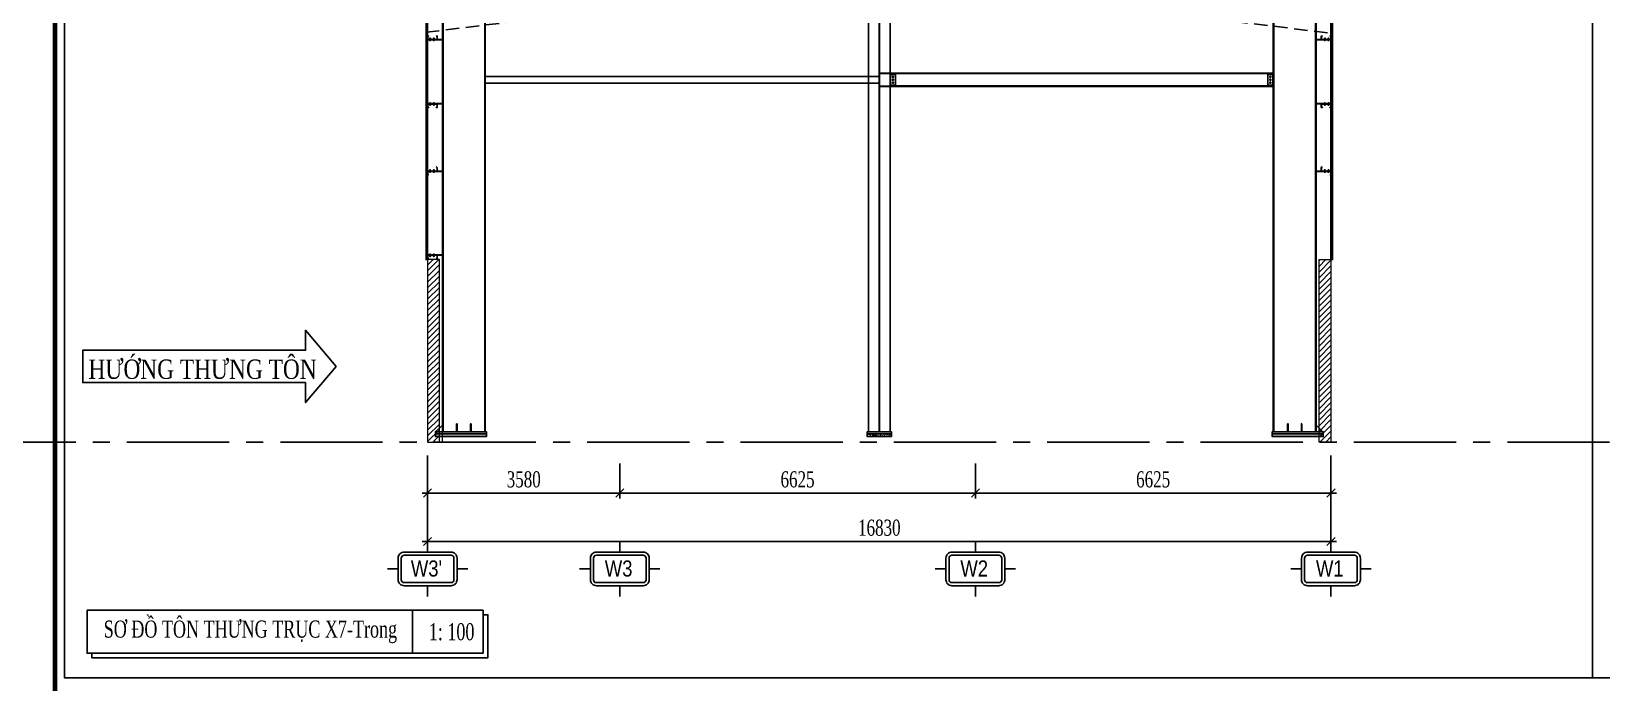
# Model space of a CAD drawing. Header units: inches. Extents: x 315041 to 662841, y -45540 to -35018.
# Drawn here: x 332585.6 to 332878.1, y -38640 to -38518.7 of the extents above; entities that cross this region are included whole.
import ezdxf
from ezdxf.enums import TextEntityAlignment as Align

# ---------------------------------------------------------------- set-up
doc = ezdxf.new("R2010")
doc.units = ezdxf.units.IN
doc.header["$MEASUREMENT"] = 0
doc.linetypes.add('CENTER2', pattern=[28.575, 19.05, -3.175, 3.175, -3.175])
doc.linetypes.add('HIDDEN', pattern=[0.375, 0.25, -0.125])
doc.layers.add('0_HATCH', color=252, linetype='Continuous', lineweight=9)
for name, color, linetype in [('2', 2, 'Continuous'), ('251', 251, 'Continuous'), ('3', 3, 'Continuous'), ('5', 5, 'Continuous'), ('6', 6, 'Continuous'), ('7', 7, 'Continuous'), ('8', 8, 'Continuous'), ('9', 9, 'Continuous'), ('BAO KHUNG', 31, 'Continuous'), ('CAUTAO', 7, 'Continuous')]:
    doc.layers.add(name, color=color, linetype=linetype)
doc.styles.add('hx2', font='VHARIALN.TTF')
doc.styles.add('ST1', font='times.ttf', dxfattribs={"width": 0.7})
doc.styles.add('vntimeh.shx', font='vntimeh.shx', dxfattribs={"width": 0.8, "bigfont": 'bigfont.shx'})
doc.dimstyles.new('100', dxfattribs={"dimtxt": 3, "dimasz": 1.5, "dimexe": 1, "dimexo": 0, "dimgap": 1, "dimtad": 1, "dimdec": 0, "dimlfac": 100, "dimzin": 0, "dimdsep": 46, "dimtxsty": 'ST1', "dimblk": 'OBLIQUE', "dimcen": 1, "dimdle": 1, "dimclrd": 8, "dimclre": 8, "dimclrt": 3, "dimadec": 0, "dimazin": 0, "dimtfac": 1, "dimtdec": 0, "dimtix": 1, "dimtmove": 1, "dimatfit": 3, "dimfxl": 0, "dimtfill": 1, "dimtolj": 1, "dimtzin": 0, "dimlwd": -1, "dimlwe": -1, "dimarcsym": 1})

# ---------------------------------------------------------------- blocks, each defined once
blk = doc.blocks.new('A$C75D82031')
at = {"layer": '7', "color": 147, "linetype": 'Continuous'}
blk.add_lwpolyline([(12.33, 57.61), (581.67, 57.61), (581.67, 409.19), (12.33, 409.19)], close=True, dxfattribs=at)
at = {"layer": 'BAO KHUNG', "color": 167, "linetype": 'Continuous', "const_width": 0.871}
blk.add_lwpolyline([(10.59, 9.07), (583.41, 9.07), (583.41, 410.93), (10.59, 410.93)], close=True, dxfattribs=at)
blk = doc.blocks.new('A$C2C995D6F')
at = {"layer": '7'}
for p, q in [((0.25, 0.13), (0, 0.13)), ((0.13, 0.25), (0.13, 0))]:
    blk.add_line(p, q, dxfattribs=at)
blk.add_circle((0.13, 0.13), 0.0917, dxfattribs=at)
blk = doc.blocks.new('A$C6A7930B6')
at = {"layer": '2'}
h = blk.add_hatch(dxfattribs=at)
h.set_pattern_fill('ANSI31', color=256, scale=0.125, angle=-90, style=0)
h.set_pattern_definition([(315, (3303.04439, 11524.56439), (0.011048543456, 0.011048543456), [])])
h.paths.add_polyline_path([(1.5, 1.19), (1.5, 0.62), (0.02, 0.62), (0.02, 0.12), (0.13, 0.01), (0.12, 0), (0, 0.12), (0, 0.63), (1.48, 0.63), (1.48, 1.18), (1.37, 1.29), (1.38, 1.3)])
at = {"layer": '251'}
h = blk.add_hatch(color=256, dxfattribs=at)
h.paths.add_polyline_path([(0.31, 0.67), (0.31, 0.67, 0.192582), (0.33, 0.68, 0.192582), (0.35, 0.67)])
h.paths.add_polyline_path([(0.4, 0.67, 0.192582), (0.42, 0.68, 0.192582), (0.44, 0.67)])
h = blk.add_hatch(color=256, dxfattribs=at)
h.paths.add_polyline_path([(0.31, 0.45), (0.31, 0.45, 0.192582), (0.33, 0.46, 0.192582), (0.35, 0.45)])
h.paths.add_polyline_path([(0.4, 0.45, 0.192582), (0.42, 0.46, 0.192582), (0.44, 0.45)])
h = blk.add_hatch(color=256, dxfattribs=at)
h.paths.add_polyline_path([(0.9, 0.67), (0.89, 0.67, 0.192582), (0.92, 0.68, 0.192582), (0.94, 0.67)])
h.paths.add_polyline_path([(0.98, 0.67, 0.192582), (1, 0.68, 0.192582), (1.02, 0.67)])
h = blk.add_hatch(color=256, dxfattribs=at)
h.paths.add_polyline_path([(0.9, 0.45), (0.89, 0.45, 0.192582), (0.92, 0.46, 0.192582), (0.94, 0.45)])
h.paths.add_polyline_path([(0.98, 0.45, 0.192582), (1, 0.46, 0.192582), (1.02, 0.45)])
at = {"layer": '9', "linetype": 'Continuous'}
h = blk.add_hatch(dxfattribs=at)
h.set_pattern_fill('ANSI31', color=250, scale=0.25, angle=-90, style=0)
h.set_pattern_definition([(315, (3302.900187, 11527.014995), (0.02209708691, 0.02209708691), [])])
h.paths.add_polyline_path([(2.29, 0.55), (2.29, 0.62), (0.13, 0.62), (0.13, 0.55)])
at = {"layer": '2'}
blk.add_lwpolyline([(1.5, 1.19), (1.5, 0.62), (0.02, 0.62), (0.02, 0.12), (0.13, 0.01), (0.12, 0), (0, 0.12), (0, 0.63), (1.48, 0.63), (1.48, 1.18), (1.37, 1.29), (1.38, 1.3)], close=True, dxfattribs=at)
at = {"layer": '5', "linetype": 'CENTER2', "ltscale": 0.2}
for p, q in [((0.38, 0.44), (0.38, 0.86)), ((0.96, 0.44), (0.96, 0.86))]:
    blk.add_line(p, q, dxfattribs=at)
at = {"layer": '6'}
blk.add_lwpolyline([(2.29, 0.55), (2.29, 0.62), (0.13, 0.62), (0.13, 0.55), (2.29, 0.55)], dxfattribs=at)
at = {"layer": '8'}
for p, q in [((0.29, 0.68), (0.29, 0.74)), ((0.29, 0.46), (0.29, 0.53)), ((0.44, 0.75), (0.31, 0.75)), ((0.44, 0.67), (0.31, 0.67)), ((0.44, 0.55), (0.31, 0.55)), ((0.44, 0.53), (0.31, 0.53)), ((0.44, 0.45), (0.31, 0.45)), ((0.34, 0.83), (0.33, 0.82)), ((0.33, 0.82), (0.34, 0.82)), ((0.34, 0.77), (0.33, 0.76)), ((0.33, 0.76), (0.33, 0.75)), ((0.33, 0.68), (0.33, 0.74)), ((0.33, 0.68), (0.33, 0.74)), ((0.33, 0.63), (0.33, 0.55)), ((0.33, 0.46), (0.33, 0.53)), ((0.33, 0.46), (0.33, 0.53)), ((0.42, 0.84), (0.34, 0.84)), ((0.34, 0.83), (0.34, 0.84)), ((0.34, 0.83), (0.38, 0.83)), ((0.35, 0.76), (0.42, 0.77)), ((0.43, 0.76), (0.35, 0.76)), ((0.38, 0.84), (0.38, 0.83)), ((0.38, 0.83), (0.38, 0.84)), ((0.42, 0.84), (0.42, 0.83)), ((0.42, 0.83), (0.42, 0.83)), ((0.42, 0.78), (0.43, 0.77)), ((0.42, 0.77), (0.43, 0.76)), ((0.43, 0.77), (0.42, 0.77)), ((0.42, 0.68), (0.42, 0.74)), ((0.42, 0.46), (0.42, 0.53)), ((0.43, 0.76), (0.43, 0.75)), ((0.43, 0.63), (0.43, 0.55)), ((0.46, 0.68), (0.46, 0.74)), ((0.46, 0.46), (0.46, 0.53)), ((0.87, 0.68), (0.87, 0.74)), ((0.87, 0.46), (0.87, 0.53)), ((1.02, 0.75), (0.89, 0.75)), ((1.02, 0.53), (0.89, 0.53)), ((1.02, 0.67), (0.9, 0.67)), ((1.02, 0.55), (0.9, 0.55)), ((1.02, 0.45), (0.9, 0.45)), ((0.92, 0.83), (0.91, 0.82)), ((0.91, 0.82), (0.92, 0.82)), ((0.92, 0.77), (0.91, 0.76)), ((0.91, 0.76), (0.91, 0.75)), ((0.91, 0.63), (0.91, 0.55)), ((1, 0.84), (0.92, 0.84)), ((0.92, 0.83), (0.92, 0.84)), ((0.92, 0.83), (0.96, 0.83)), ((0.92, 0.68), (0.92, 0.74)), ((0.92, 0.68), (0.92, 0.74)), ((0.92, 0.46), (0.92, 0.53)), ((0.92, 0.46), (0.92, 0.53)), ((0.93, 0.76), (1, 0.77)), ((1.01, 0.76), (0.93, 0.76)), ((0.96, 0.84), (0.96, 0.83)), ((0.96, 0.83), (0.96, 0.84)), ((1, 0.84), (1, 0.83)), ((1, 0.83), (1, 0.83)), ((1, 0.78), (1.01, 0.77)), ((1, 0.77), (1.01, 0.76)), ((1.01, 0.77), (1, 0.77)), ((1, 0.68), (1, 0.74)), ((1, 0.46), (1, 0.53)), ((1.01, 0.76), (1.01, 0.75)), ((1.01, 0.63), (1.01, 0.55)), ((1.05, 0.68), (1.05, 0.74)), ((1.05, 0.46), (1.05, 0.53))]:
    blk.add_line(p, q, dxfattribs=at)
for points in [[(0.28, 0.65), (0.28, 0.67), (0.47, 0.67), (0.47, 0.65)], [(0.28, 0.53), (0.28, 0.55), (0.47, 0.55), (0.47, 0.53)], [(0.34, 0.82), (0.33, 0.81), (0.34, 0.8), (0.42, 0.81), (0.43, 0.82), (0.42, 0.83)], [(0.34, 0.8), (0.33, 0.79), (0.34, 0.79), (0.42, 0.8), (0.43, 0.8), (0.42, 0.81)], [(0.34, 0.79), (0.33, 0.78), (0.34, 0.77), (0.42, 0.78), (0.43, 0.79), (0.42, 0.8)], [(0.86, 0.65), (0.86, 0.67), (1.06, 0.67), (1.06, 0.65)], [(0.86, 0.53), (0.86, 0.55), (1.06, 0.55), (1.06, 0.53)], [(0.92, 0.82), (0.91, 0.81), (0.92, 0.8), (1, 0.81), (1.01, 0.82), (1, 0.83)], [(0.92, 0.8), (0.91, 0.79), (0.92, 0.79), (1, 0.8), (1.01, 0.8), (1, 0.81)], [(0.92, 0.79), (0.91, 0.78), (0.92, 0.77), (1, 0.78), (1.01, 0.79), (1, 0.8)]]:
    blk.add_lwpolyline(points, close=True, dxfattribs=at)
for centre, start, end in [((0.31, 0.72), 46.3972, 133.6028), ((0.31, 0.7), 226.3972, 313.6028), ((0.31, 0.5), 46.3972, 133.6028), ((0.31, 0.49), 226.3972, 313.6028), ((0.35, 0.72), 90, 133.6028), ((0.35, 0.7), 226.3972, 270), ((0.35, 0.5), 90, 133.6028), ((0.35, 0.49), 226.3972, 270), ((0.4, 0.72), 46.3972, 90), ((0.4, 0.7), 270, 313.6028), ((0.4, 0.5), 46.3972, 90), ((0.4, 0.49), 270, 313.6028), ((0.44, 0.72), 46.3972, 133.6028), ((0.44, 0.7), 226.3972, 313.6028), ((0.44, 0.5), 46.3972, 133.6028), ((0.44, 0.49), 226.3972, 313.6028), ((0.89, 0.72), 46.3972, 133.6028), ((0.89, 0.7), 226.3972, 313.6028), ((0.89, 0.5), 46.3972, 133.6028), ((0.89, 0.49), 226.3972, 313.6028), ((0.94, 0.72), 90, 133.6028), ((0.94, 0.7), 226.3972, 270), ((0.94, 0.5), 90, 133.6028), ((0.94, 0.49), 226.3972, 270), ((0.98, 0.72), 46.3972, 90), ((0.98, 0.7), 270, 313.6028), ((0.98, 0.5), 46.3972, 90), ((0.98, 0.49), 270, 313.6028), ((1.02, 0.72), 46.3972, 133.6028), ((1.02, 0.7), 226.3972, 313.6028), ((1.02, 0.5), 46.3972, 133.6028), ((1.02, 0.49), 226.3972, 313.6028)]:
    blk.add_arc(centre, 0.0314, start, end, dxfattribs=at)
blk = doc.blocks.new('*U148')
at = {"layer": '251'}
h = blk.add_hatch(color=256, dxfattribs=at)
h.paths.add_polyline_path([(-0.05, -0.04), (-0.05, -0.04, -0.192582), (-0.05, -0.03, -0.192582), (-0.05, -0.01)])
h.paths.add_polyline_path([(-0.05, 0.01, -0.192582), (-0.05, 0.03, -0.192582), (-0.05, 0.04)])
h = blk.add_hatch(color=256, dxfattribs=at)
h.paths.add_polyline_path([(0.07, -0.04), (0.07, -0.04, -0.192582), (0.07, -0.03, -0.192582), (0.07, -0.01)])
h.paths.add_polyline_path([(0.07, 0.01, -0.192582), (0.07, 0.03, -0.192582), (0.07, 0.04)])
at = {"layer": '5', "linetype": 'CENTER2', "ltscale": 0.2}
blk.add_line((-0.08, 0), (0.21, 0), dxfattribs=at)
at = {"layer": '8'}
for p, q in [((-0.05, 0.06), (-0.01, 0.06)), ((-0.05, 0.04), (-0.05, -0.04)), ((-0.05, 0.03), (-0.01, 0.03)), ((0, 0.04), (0, -0.04)), ((0.06, 0.03), (0, 0.03)), ((0.06, -0.07), (0.06, 0.07)), ((0.06, 0.07), (0.07, 0.07)), ((0.07, -0.07), (0.07, 0.07)), ((0.07, 0.06), (0.11, 0.06)), ((0.07, 0.04), (0.07, -0.04)), ((0.07, 0.03), (0.11, 0.03)), ((0.12, 0.04), (0.12, -0.04)), ((0.13, 0.03), (0.12, 0.03)), ((0.13, 0.03), (0.13, 0.03)), ((0.14, 0.03), (0.13, 0.03)), ((0.13, 0.03), (0.13, -0.02)), ((0.13, -0.02), (0.13, 0.03)), ((0.14, 0.03), (0.14, 0.03)), ((0.18, 0.03), (0.17, 0.03)), ((0.18, 0.03), (0.18, -0.03)), ((0.18, 0.03), (0.18, 0.03)), ((0.18, -0.03), (0.18, 0)), ((0.18, 0), (0.18, 0)), ((0.18, 0), (0.18, 0)), ((-0.05, -0.03), (-0.01, -0.03)), ((-0.05, -0.03), (-0.01, -0.03)), ((-0.05, -0.06), (-0.01, -0.06)), ((0.06, -0.03), (0, -0.03)), ((0.06, -0.07), (0.07, -0.07)), ((0.07, -0.03), (0.11, -0.03)), ((0.07, -0.03), (0.11, -0.03)), ((0.07, -0.06), (0.11, -0.06)), ((0.13, -0.03), (0.12, -0.03)), ((0.14, -0.03), (0.13, -0.03)), ((0.17, -0.03), (0.17, -0.03)), ((0.18, -0.03), (0.17, -0.03)), ((0.18, -0.03), (0.18, -0.03))]:
    blk.add_line(p, q, dxfattribs=at)
for points in [[(0.15, -0.03), (0.14, -0.03), (0.14, -0.03), (0.14, 0.03), (0.15, 0.03), (0.15, 0.03)], [(0.16, -0.03), (0.15, -0.03), (0.15, -0.03), (0.15, 0.03), (0.16, 0.03), (0.16, 0.03)], [(0.17, -0.03), (0.16, -0.03), (0.16, -0.03), (0.16, 0.03), (0.17, 0.03), (0.17, 0.03)]]:
    blk.add_lwpolyline(points, close=True, dxfattribs=at)
for centre, start, end in [((-0.03, 0.04), 136.3972, 223.6028), ((-0.03, 0.01), 136.3972, 180), ((-0.02, 0.04), 316.3972, 43.6028), ((-0.02, 0.01), 0, 43.6028), ((0.09, 0.04), 136.3972, 223.6028), ((0.09, 0.01), 136.3972, 180), ((0.1, 0.04), 316.3972, 43.6028), ((0.1, 0.01), 0, 43.6028), ((-0.03, -0.01), 180, 223.6028), ((-0.03, -0.04), 136.3972, 223.6028), ((-0.02, -0.01), 316.3972, 0), ((-0.02, -0.04), 316.3972, 43.6028), ((0.09, -0.01), 180, 223.6028), ((0.09, -0.04), 136.3972, 223.6028), ((0.1, -0.01), 316.3972, 0), ((0.1, -0.04), 316.3972, 43.6028)]:
    blk.add_arc(centre, 0.0209, start, end, dxfattribs=at)
blk = doc.blocks.new('*U149')
at = {"layer": '251'}
h = blk.add_hatch(color=256, dxfattribs=at)
h.paths.add_polyline_path([(-0.05, -0.04), (-0.05, -0.04, -0.192582), (-0.05, -0.03, -0.192582), (-0.05, -0.01)])
h.paths.add_polyline_path([(-0.05, 0.01, -0.192582), (-0.05, 0.03, -0.192582), (-0.05, 0.04)])
h = blk.add_hatch(color=256, dxfattribs=at)
h.paths.add_polyline_path([(0.07, -0.04), (0.07, -0.04, -0.192582), (0.07, -0.03, -0.192582), (0.07, -0.01)])
h.paths.add_polyline_path([(0.07, 0.01, -0.192582), (0.07, 0.03, -0.192582), (0.07, 0.04)])
at = {"layer": '5', "linetype": 'CENTER2', "ltscale": 0.2}
blk.add_line((-0.08, 0), (0.21, 0), dxfattribs=at)
at = {"layer": '8'}
for p, q in [((-0.05, 0.06), (-0.01, 0.06)), ((-0.05, 0.04), (-0.05, -0.04)), ((-0.05, 0.03), (-0.01, 0.03)), ((0, 0.04), (0, -0.04)), ((0.06, 0.03), (0, 0.03)), ((0.06, -0.07), (0.06, 0.07)), ((0.06, 0.07), (0.07, 0.07)), ((0.07, -0.07), (0.07, 0.07)), ((0.07, 0.06), (0.11, 0.06)), ((0.07, 0.04), (0.07, -0.04)), ((0.07, 0.03), (0.11, 0.03)), ((0.12, 0.04), (0.12, -0.04)), ((0.13, 0.03), (0.12, 0.03)), ((0.13, 0.03), (0.13, 0.03)), ((0.14, 0.03), (0.13, 0.03)), ((0.13, 0.03), (0.13, -0.02)), ((0.13, -0.02), (0.13, 0.03)), ((0.14, 0.03), (0.14, 0.03)), ((0.18, 0.03), (0.17, 0.03)), ((0.18, 0.03), (0.18, -0.03)), ((0.18, 0.03), (0.18, 0.03)), ((0.18, -0.03), (0.18, 0)), ((0.18, 0), (0.18, 0)), ((0.18, 0), (0.18, 0)), ((-0.05, -0.03), (-0.01, -0.03)), ((-0.05, -0.03), (-0.01, -0.03)), ((-0.05, -0.06), (-0.01, -0.06)), ((0.06, -0.03), (0, -0.03)), ((0.06, -0.07), (0.07, -0.07)), ((0.07, -0.03), (0.11, -0.03)), ((0.07, -0.03), (0.11, -0.03)), ((0.07, -0.06), (0.11, -0.06)), ((0.13, -0.03), (0.12, -0.03)), ((0.14, -0.03), (0.13, -0.03)), ((0.17, -0.03), (0.17, -0.03)), ((0.18, -0.03), (0.17, -0.03)), ((0.18, -0.03), (0.18, -0.03))]:
    blk.add_line(p, q, dxfattribs=at)
for points in [[(0.15, -0.03), (0.14, -0.03), (0.14, -0.03), (0.14, 0.03), (0.15, 0.03), (0.15, 0.03)], [(0.16, -0.03), (0.15, -0.03), (0.15, -0.03), (0.15, 0.03), (0.16, 0.03), (0.16, 0.03)], [(0.17, -0.03), (0.16, -0.03), (0.16, -0.03), (0.16, 0.03), (0.17, 0.03), (0.17, 0.03)]]:
    blk.add_lwpolyline(points, close=True, dxfattribs=at)
for centre, start, end in [((-0.03, 0.04), 136.3972, 223.6028), ((-0.03, 0.01), 136.3972, 180), ((-0.02, 0.04), 316.3972, 43.6028), ((-0.02, 0.01), 0, 43.6028), ((0.09, 0.04), 136.3972, 223.6028), ((0.09, 0.01), 136.3972, 180), ((0.1, 0.04), 316.3972, 43.6028), ((0.1, 0.01), 0, 43.6028), ((-0.03, -0.01), 180, 223.6028), ((-0.03, -0.04), 136.3972, 223.6028), ((-0.02, -0.01), 316.3972, 0), ((-0.02, -0.04), 316.3972, 43.6028), ((0.09, -0.01), 180, 223.6028), ((0.09, -0.04), 136.3972, 223.6028), ((0.1, -0.01), 316.3972, 0), ((0.1, -0.04), 316.3972, 43.6028)]:
    blk.add_arc(centre, 0.0209, start, end, dxfattribs=at)
blk = doc.blocks.new('A$C174458B3')
at = {"layer": '2'}
blk.add_lwpolyline([(1.33, 0.02), (1.48, 0.02), (1.48, 0.52), (0.02, 0.52), (0.02, 0.02), (0.17, 0.02), (0.17, 0), (0, 0), (0, 0.54), (1.5, 0.54), (1.5, 0), (1.33, 0), (1.33, 0.02)], dxfattribs=at)
at = {"layer": '5'}
blk.add_lwpolyline([(2.29, 0.54), (2.29, 0.61), (0.13, 0.61), (0.13, 0.54), (2.29, 0.54)], dxfattribs=at)
at = {"layer": '251', "color": 147, "xscale": 1.5, "yscale": 1.5, "zscale": 1.5, "rotation": 270}
for name, p in [('*U149', (0.38, 0.61)), ('*U148', (0.96, 0.61))]:
    blk.add_blockref(name, p, dxfattribs=at)
blk = doc.blocks.new('_Oblique')
at = {"color": 0, "linetype": 'ByBlock', "lineweight": -2}
blk.add_line((-0.5, -0.5), (0.5, 0.5), dxfattribs=at)
blk = doc.blocks.new('*D1037')
at = {"color": 8, "linetype": 'Continuous', "transparency": 16777216}
for p, q in [((332659.42, -38597.66), (332659.42, -38605.68)), ((332695.23, -38599.16), (332695.23, -38605.68)), ((332658.42, -38604.68), (332696.23, -38604.68))]:
    blk.add_line(p, q, dxfattribs=at)
at = {"layer": 'Defpoints', "color": 0, "transparency": 16777216}
for p in [(332659.42, -38597.66), (332695.23, -38599.16), (332695.23, -38604.68)]:
    blk.add_point(p, dxfattribs=at)
at = {"color": 8, "transparency": 16777216, "xscale": 1.5, "yscale": 1.5, "zscale": 1.5, "rotation": 180}
blk.add_blockref('_Oblique', (332659.42, -38604.68), dxfattribs=at)
at = {"color": 8, "transparency": 16777216, "xscale": 1.5, "yscale": 1.5, "zscale": 1.5}
blk.add_blockref('_Oblique', (332695.23, -38604.68), dxfattribs=at)
at = {"color": 3, "transparency": 16777216, "insert": (332677.33, -38602.15), "char_height": 3, "attachment_point": 5, "style": 'ST1', "bg_fill": 3, "box_fill_scale": 1.25, "bg_fill_color": 256, "bg_fill_true_color": 13158600, "bg_fill_transparency": 11618560}
blk.add_mtext('\\A1;3580', dxfattribs=at)
blk = doc.blocks.new('*D1038')
at = {"color": 8, "linetype": 'Continuous', "transparency": 16777216}
for p, q in [((332695.23, -38599.16), (332695.23, -38605.68)), ((332761.48, -38599.16), (332761.48, -38605.68)), ((332694.23, -38604.68), (332762.48, -38604.68))]:
    blk.add_line(p, q, dxfattribs=at)
at = {"layer": 'Defpoints', "color": 0, "transparency": 16777216}
for p in [(332695.23, -38599.16), (332761.48, -38599.16), (332761.48, -38604.68)]:
    blk.add_point(p, dxfattribs=at)
at = {"color": 8, "transparency": 16777216, "xscale": 1.5, "yscale": 1.5, "zscale": 1.5, "rotation": 180}
blk.add_blockref('_Oblique', (332695.23, -38604.68), dxfattribs=at)
at = {"color": 8, "transparency": 16777216, "xscale": 1.5, "yscale": 1.5, "zscale": 1.5}
blk.add_blockref('_Oblique', (332761.48, -38604.68), dxfattribs=at)
at = {"color": 3, "transparency": 16777216, "insert": (332728.35, -38602.15), "char_height": 3, "attachment_point": 5, "style": 'ST1', "bg_fill": 3, "box_fill_scale": 1.25, "bg_fill_color": 256, "bg_fill_true_color": 13158600, "bg_fill_transparency": 5832799}
blk.add_mtext('\\A1;6625', dxfattribs=at)
blk = doc.blocks.new('*D1039')
at = {"color": 8, "linetype": 'Continuous', "transparency": 16777216}
for p, q in [((332761.48, -38599.16), (332761.48, -38605.68)), ((332827.73, -38599.16), (332827.73, -38605.68)), ((332760.48, -38604.68), (332828.73, -38604.68))]:
    blk.add_line(p, q, dxfattribs=at)
at = {"layer": 'Defpoints', "color": 0, "transparency": 16777216}
for p in [(332761.48, -38599.16), (332827.73, -38599.16), (332827.73, -38604.68)]:
    blk.add_point(p, dxfattribs=at)
at = {"color": 8, "transparency": 16777216, "xscale": 1.5, "yscale": 1.5, "zscale": 1.5, "rotation": 180}
blk.add_blockref('_Oblique', (332761.48, -38604.68), dxfattribs=at)
at = {"color": 8, "transparency": 16777216, "xscale": 1.5, "yscale": 1.5, "zscale": 1.5}
blk.add_blockref('_Oblique', (332827.73, -38604.68), dxfattribs=at)
at = {"color": 3, "transparency": 16777216, "insert": (332794.6, -38602.15), "char_height": 3, "attachment_point": 5, "style": 'ST1', "bg_fill": 3, "box_fill_scale": 1.25, "bg_fill_color": 256, "bg_fill_true_color": 13158600, "bg_fill_transparency": 5832799}
blk.add_mtext('\\A1;6625', dxfattribs=at)
blk = doc.blocks.new('*D1040')
at = {"color": 8, "linetype": 'Continuous', "transparency": 16777216}
for p, q in [((332659.42, -38598.73), (332659.42, -38614.69)), ((332827.73, -38597.66), (332827.73, -38614.69)), ((332658.42, -38613.69), (332828.73, -38613.69))]:
    blk.add_line(p, q, dxfattribs=at)
at = {"layer": 'Defpoints', "color": 0, "transparency": 16777216}
for p in [(332659.42, -38598.73), (332827.73, -38597.66), (332827.73, -38613.69)]:
    blk.add_point(p, dxfattribs=at)
at = {"color": 8, "transparency": 16777216, "xscale": 1.5, "yscale": 1.5, "zscale": 1.5, "rotation": 180}
blk.add_blockref('_Oblique', (332659.42, -38613.69), dxfattribs=at)
at = {"color": 8, "transparency": 16777216, "xscale": 1.5, "yscale": 1.5, "zscale": 1.5}
blk.add_blockref('_Oblique', (332827.73, -38613.69), dxfattribs=at)
at = {"color": 3, "transparency": 16777216, "insert": (332743.58, -38611.16), "char_height": 3, "attachment_point": 5, "style": 'ST1', "bg_fill": 3, "box_fill_scale": 1.25, "bg_fill_color": 256, "bg_fill_true_color": 13158600, "bg_fill_transparency": 11618464}
blk.add_mtext('\\A1;16830', dxfattribs=at)
blk = doc.blocks.new('TENTRUC')
at = {"layer": '7'}
for p, q in [((0, 8.27), (0, 10.26)), ((-7.48, 5.13), (-5.48, 5.13)), ((5.48, 5.13), (7.48, 5.13)), ((0, 0), (0, 2))]:
    blk.add_line(p, q, dxfattribs=at)
blk.add_lwpolyline([(-4.36, 8.27), (4.36, 8.27, -0.414214), (5.48, 7.14), (5.48, 3.12, -0.414214), (4.36, 2), (-4.36, 2, -0.414214), (-5.48, 3.12), (-5.48, 7.14, -0.414214)], format="xyb", close=True, dxfattribs=at)
at = {"layer": '8', "ltscale": 15}
blk.add_lwpolyline([(-4.36, 7.68), (4.36, 7.68, -0.414214), (4.9, 7.14), (4.9, 3.12, -0.414214), (4.36, 2.58), (-4.36, 2.58, -0.414214), (-4.9, 3.12), (-4.9, 7.14, -0.414214)], format="xyb", close=True, dxfattribs=at)
at = {"layer": '3', "style": 'hx2'}
blk.add_attdef('TR', text='', height=2.9, dxfattribs=at).set_placement((-0.16, 3.83), align=Align.CENTER)

msp = doc.modelspace()

# ---------------------------------------------------------------- hatches: boundary and pattern name
at = {"layer": '0_HATCH'}
h = msp.add_hatch(dxfattribs=at)
h.set_pattern_fill('ANSI31', color=9, scale=6)
h.set_pattern_definition([(45, (326328.1776, -31335.0352), (-0.530330086, 0.530330086), [])])
h.paths.add_polyline_path([(332661.6248, -38561.1758), (332659.4248, -38561.1758), (332659.4248, -38595.1758), (332661.6248, -38595.1758)])
h = msp.add_hatch(dxfattribs=at)
h.set_pattern_fill('ANSI31', color=9, scale=6)
h.set_pattern_definition([(45, (326231.47716, -31335.0352), (-0.530330086, 0.530330086), [])])
h.paths.add_polyline_path([(332827.7253, -38561.1758), (332825.5253, -38561.1758), (332825.5253, -38595.1758), (332827.7253, -38595.1758)])
at = {"layer": '8'}
h = msp.add_hatch(dxfattribs=at)
h.set_pattern_fill('AR-CONC', color=9, scale=0.05)
h.set_pattern_definition([(50, (332198.83242, -38005.8839), (0.35863009, -0.03137607), [0.0375, -0.4125]), (355, (332198.83242, -38005.8839), (-0.06937567, 0.37609607), [0.03, -0.33]), (100.451444, (332198.8623, -38005.8865), (0.28925442, 0.34472), [0.0318701, -0.35057106]), (46.1842, (332198.83242, -38005.7839), (0.53362067, -0.08275964), [0.05625, -0.61875]), (96.635635, (332198.8769, -38005.7908), (0.46733097, 0.4870593), [0.04780517, -0.52585688]), (351.18416, (332198.8324, -38005.7839), (0.46733097, 0.4870593), [0.045, -0.495]), (21, (332198.88242, -38005.8089), (0.29845353, -0.20130945), [0.0375, -0.4125]), (326, (332198.88242, -38005.8089), (0.12165767, 0.36257502), [0.03, -0.33]), (71.451445, (332198.9073, -38005.82568), (0.42011119, 0.16126558), [0.0318701, -0.35057106]), (37.5, (332198.83242, -38005.8839), (0.006079928, 0.166446927), [0, -0.326, 0, -0.335, 0, -0.33125]), (7.5, (332198.83242, -38005.8839), (0.13153477, 0.197205856), [0, -0.191, 0, -0.3185, 0, -0.12625]), (327.5, (332198.72092, -38005.8839), (0.266911218, -0.011277436), [0, -0.125, 0, -0.39, 0, -0.5175]), (317.5, (332198.67092, -38005.8839), (0.291593085, 0.05005249), [0, -0.1625, 0, -0.259, 0, -0.3675])])
h.paths.add_polyline_path([(332660.8748, -38593.6758), (332670.3748, -38593.6758), (332670.3748, -38594.1758), (332660.8748, -38594.1758)])
h = msp.add_hatch(dxfattribs=at)
h.set_pattern_fill('AR-CONC', color=9, scale=0.05)
h.set_pattern_definition([(50, (332276.78242, -38005.8839), (0.35863009, -0.03137607), [0.0375, -0.4125]), (355, (332276.78242, -38005.8839), (-0.06937567, 0.37609607), [0.03, -0.33]), (100.451444, (332276.8123, -38005.8865), (0.28925442, 0.34472), [0.0318701, -0.35057106]), (46.1842, (332276.78242, -38005.7839), (0.53362067, -0.08275964), [0.05625, -0.61875]), (96.635635, (332276.8269, -38005.7908), (0.46733097, 0.4870593), [0.04780517, -0.52585688]), (351.18416, (332276.7824, -38005.7839), (0.46733097, 0.4870593), [0.045, -0.495]), (21, (332276.83242, -38005.8089), (0.29845353, -0.20130945), [0.0375, -0.4125]), (326, (332276.83242, -38005.8089), (0.12165767, 0.36257502), [0.03, -0.33]), (71.451445, (332276.8573, -38005.82568), (0.42011119, 0.16126558), [0.0318701, -0.35057106]), (37.5, (332276.78242, -38005.8839), (0.006079928, 0.166446927), [0, -0.326, 0, -0.335, 0, -0.33125]), (7.5, (332276.78242, -38005.8839), (0.13153477, 0.197205856), [0, -0.191, 0, -0.3185, 0, -0.12625]), (327.5, (332276.67092, -38005.8839), (0.266911218, -0.011277436), [0, -0.125, 0, -0.39, 0, -0.5175]), (317.5, (332276.62092, -38005.8839), (0.291593085, 0.05005249), [0, -0.1625, 0, -0.259, 0, -0.3675])])
h.paths.add_polyline_path([(332741.3248, -38593.6758), (332745.8248, -38593.6758), (332745.8248, -38594.1758), (332741.3248, -38594.1758)])
h = msp.add_hatch(dxfattribs=at)
h.set_pattern_fill('AR-CONC', color=9, scale=0.05)
h.set_pattern_definition([(50, (332190.47376, -38005.8839), (0.35863009, -0.03137607), [0.0375, -0.4125]), (355, (332190.47376, -38005.8839), (-0.06937567, 0.37609607), [0.03, -0.33]), (100.451444, (332190.50364, -38005.8865), (0.28925442, 0.34472), [0.0318701, -0.35057106]), (46.1842, (332190.47376, -38005.7839), (0.53362067, -0.08275964), [0.05625, -0.61875]), (96.635635, (332190.5182, -38005.7908), (0.46733097, 0.4870593), [0.04780517, -0.52585688]), (351.184164, (332190.47376, -38005.7839), (0.46733097, 0.4870593), [0.045, -0.495]), (21, (332190.52376, -38005.8089), (0.29845353, -0.20130945), [0.0375, -0.4125]), (326, (332190.52376, -38005.8089), (0.12165767, 0.36257502), [0.03, -0.33]), (71.451445, (332190.54863, -38005.82568), (0.42011119, 0.16126558), [0.0318701, -0.35057106]), (37.5, (332190.47376, -38005.8839), (0.006079928, 0.166446927), [0, -0.326, 0, -0.335, 0, -0.33125]), (7.5, (332190.47376, -38005.8839), (0.13153477, 0.197205856), [0, -0.191, 0, -0.3185, 0, -0.12625]), (327.5, (332190.36226, -38005.8839), (0.266911218, -0.011277436), [0, -0.125, 0, -0.39, 0, -0.5175]), (317.5, (332190.31226, -38005.8839), (0.291593085, 0.05005249), [0, -0.1625, 0, -0.259, 0, -0.3675])])
h.paths.add_polyline_path([(332826.2753, -38593.6758), (332816.7753, -38593.6758), (332816.7753, -38594.1758), (332826.2753, -38594.1758)])

# ---------------------------------------------------------------- linework, layer by layer
at = {"color": 8, "linetype": 'CENTER2'}
msp.add_line((335537.1113, -38595.1758), (330315.4765, -38595.1758), dxfattribs=at)
msp.add_line((332656.6025, -38626.5239), (332656.6025, -38634.5427))
at = {"color": 8}
msp.add_lwpolyline([(332876.4423, -38287.5287), (333161.1113, -38287.5287), (333161.1113, -38639.1085), (332876.4423, -38639.1085)], close=True, dxfattribs=at)
msp.add_lwpolyline([(332595.994, -38626.5239), (332669.7714, -38626.5239), (332669.7714, -38634.5427), (332595.994, -38634.5427)], close=True)
at = {"layer": '0_HATCH', "color": 9}
for points in [[(332659.4248, -38595.1758), (332661.6248, -38595.1758), (332661.6248, -38561.1758), (332659.4248, -38561.1758)], [(332827.7253, -38595.1758), (332825.5253, -38595.1758), (332825.5253, -38561.1758), (332827.7253, -38561.1758)]]:
    msp.add_lwpolyline(points, close=True, dxfattribs=at)
at = {"layer": '2', "color": 9, "ltscale": 0.015}
msp.add_line((332825.7413, -38565.6758), (332825.7253, -38565.6758), dxfattribs=at)
at = {"layer": '3', "color": 9}
for points in [[(332659.4248, -38300.1958), (332659.125, -38300.1958), (332659.125, -38561.1758), (332659.4248, -38561.1758)], [(332827.7253, -38561.1758), (332828.0253, -38561.1758), (332828.0253, -38300.1758), (332827.7253, -38300.1758)]]:
    msp.add_lwpolyline(points, close=True, dxfattribs=at)
at = {"layer": '6', "color": 9, "linetype": 'HIDDEN', "ltscale": 10}
msp.add_lwpolyline([(332659.125, -38518.835), (332742.7249, -38508.5675), (332828.0253, -38519.0438)], dxfattribs=at)
at = {"layer": '8', "color": 9, "lineweight": 0, "ltscale": 10}
msp.add_line((332662.1748, -38595.1758), (332662.1748, -38503.2758), dxfattribs=at)
at = {"layer": '8', "color": 9}
for p, q in [((332662.1748, -38593.2758), (332662.1748, -38503.2758)), ((332662.2948, -38593.2758), (332662.2948, -38503.2758)), ((332670.0548, -38593.2758), (332670.0548, -38503.2758)), ((332670.1748, -38593.2758), (332670.1748, -38503.2758)), ((332743.5248, -38593.2758), (332743.5248, -38503.2758)), ((332743.6248, -38593.2758), (332743.6248, -38503.2758)), ((332816.9753, -38593.2758), (332816.9753, -38503.2758)), ((332817.0953, -38593.2758), (332817.0953, -38503.2758)), ((332824.8553, -38593.2758), (332824.8553, -38503.2758)), ((332824.9753, -38593.2758), (332824.9753, -38503.2758)), ((332662.1748, -38592.0258), (332660.9248, -38593.2758)), ((332662.1748, -38593.2758), (332660.9248, -38593.2758)), ((332662.1748, -38593.2758), (332662.1748, -38592.0258)), ((332662.1748, -38593.2758), (332670.1748, -38593.2758)), ((332824.9753, -38593.2758), (332816.9753, -38593.2758)), ((332824.9753, -38592.0258), (332826.2253, -38593.2758)), ((332824.9753, -38593.2758), (332824.9753, -38592.0258)), ((332824.9753, -38593.2758), (332826.2253, -38593.2758))]:
    msp.add_line(p, q, dxfattribs=at)
for points in [[(332745.5748, -38502.7758), (332745.5748, -38593.2758), (332741.5748, -38593.2758), (332741.5748, -38502.7758)], [(332745.6748, -38526.5258), (332816.8753, -38526.5258)], [(332816.8753, -38528.8258), (332745.6748, -38528.8258)]]:
    msp.add_lwpolyline(points, dxfattribs=at)
for points in [[(332670.1748, -38528.3108), (332743.5248, -38528.3108), (332743.5248, -38527.0408), (332670.1748, -38527.0408)], [(332743.6048, -38526.5058), (332745.5748, -38526.5058), (332745.5748, -38526.4258), (332743.6048, -38526.4258)], [(332816.8753, -38528.9258), (332745.6748, -38528.9258), (332745.6748, -38526.4258), (332816.8753, -38526.4258)], [(332816.9753, -38526.6758), (332815.9753, -38526.6758), (332815.9753, -38528.6758), (332816.9753, -38528.6758)], [(332743.6048, -38528.8458), (332745.5748, -38528.8458), (332745.5748, -38528.9258), (332743.6048, -38528.9258)], [(332660.8748, -38593.6758), (332670.3748, -38593.6758), (332670.3748, -38593.2758), (332660.8748, -38593.2758)], [(332660.8748, -38593.6758), (332670.3748, -38593.6758), (332670.3748, -38594.1758), (332660.8748, -38594.1758)], [(332664.8248, -38591.7758), (332664.9248, -38591.7758), (332664.9248, -38593.2758), (332664.8248, -38593.2758)], [(332667.5248, -38591.7758), (332667.4248, -38591.7758), (332667.4248, -38593.2758), (332667.5248, -38593.2758)], [(332741.3248, -38593.6758), (332745.8248, -38593.6758), (332745.8248, -38593.2758), (332741.3248, -38593.2758)], [(332741.3248, -38593.6758), (332745.8248, -38593.6758), (332745.8248, -38594.1758), (332741.3248, -38594.1758)], [(332826.2753, -38593.6758), (332816.7753, -38593.6758), (332816.7753, -38593.2758), (332826.2753, -38593.2758)], [(332826.2753, -38593.6758), (332816.7753, -38593.6758), (332816.7753, -38594.1758), (332826.2753, -38594.1758)], [(332819.6253, -38591.7758), (332819.7253, -38591.7758), (332819.7253, -38593.2758), (332819.6253, -38593.2758)], [(332822.3253, -38591.7758), (332822.2253, -38591.7758), (332822.2253, -38593.2758), (332822.3253, -38593.2758)]]:
    msp.add_lwpolyline(points, close=True, dxfattribs=at)
msp.add_lwpolyline([(332743.6048, -38526.5058), (332745.5748, -38526.5058), (332745.5748, -38526.5758, 0.41421356), (332745.6748, -38526.6758), (332746.5748, -38526.6758), (332746.5748, -38528.6758), (332745.6748, -38528.6758, 0.41421356), (332745.5748, -38528.7758), (332745.5748, -38528.8458), (332743.6048, -38528.8458), (332743.6048, -38526.5058)], format="xyb", dxfattribs=at)
at = {"layer": 'CAUTAO', "color": 3}
msp.add_lwpolyline([(332642.412, -38581.0913), (332636.6993, -38587.8413), (332636.6993, -38584.0913), (332595.1807, -38584.0913), (332595.1807, -38578.0913), (332636.6993, -38578.0913), (332636.6993, -38574.3603), (332642.412, -38581.0913)], dxfattribs=at)

# ---------------------------------------------------------------- block references
at = {"color": 1}
msp.add_blockref('A$C75D82031', (332579.4423, -38696.7186), dxfattribs=at)
at = {"layer": '2', "color": 9, "yscale": 1.19999999999709, "zscale": 1.2, "rotation": 180}
for p, xscale in [((332659.4248, -38519.5249), -1.200000000011642), ((332827.7237, -38519.5249), 1.200000000011642)]:
    msp.add_blockref('A$C174458B3', p, dxfattribs=dict(at, xscale=xscale))
at = {"layer": '2', "color": 9, "yscale": 1.19999999999709, "zscale": 1.2}
for name, p, xscale in [('A$C174458B3', (332659.4248, -38532.8249), 1.200000000011642), ('A$C174458B3', (332827.7237, -38532.8249), -1.200000000011642), ('A$C6A7930B6', (332659.4248, -38545.4482), 1.200000000011642), ('A$C6A7930B6', (332827.7237, -38545.4482), -1.200000000011642), ('A$C174458B3', (332659.4248, -38561.0012), 1.200000000011642)]:
    msp.add_blockref(name, p, dxfattribs=dict(at, xscale=xscale))
at = {"layer": '8', "color": 9, "yscale": 1.19999999999709, "zscale": 1.2}
for p, xscale in [((332745.9737, -38527.2769), 1.200000000011642), ((332816.5764, -38527.2769), -1.200000000011642), ((332745.9737, -38527.8269), 1.200000000011642), ((332745.9737, -38528.3769), 1.200000000011642), ((332816.5764, -38527.8269), -1.200000000011642), ((332816.5764, -38528.3769), -1.200000000011642)]:
    msp.add_blockref('A$C2C995D6F', p, dxfattribs=dict(at, xscale=xscale))

# ---------------------------------------------------------------- texts
at = {"layer": 'CAUTAO', "color": 3, "insert": (332617.4985, -38581.6337), "char_height": 3.6, "attachment_point": 5, "style": 'vntimeh.shx'}
msp.add_mtext('\\A1;H¦íNG TH¦NG T¤N', dxfattribs=at)

# ---------------------------------------------------------------- next in the draw order: dimensions: what is measured, and where the dimension line sits
at = {"color": 9}
dim = msp.add_linear_dim(base=(332695.2253, -38604.6808), p1=(332659.4248, -38597.6574), p2=(332695.2253, -38599.1574), dimstyle='100', dxfattribs=at)
dim.commit()
dim.dimension.update_dxf_attribs({"geometry": '*D1037', "text_midpoint": (332677.325, -38602.1548)})

# ---------------------------------------------------------------- next in the draw order: dimensions: what is measured, and where the dimension line sits
dim = msp.add_linear_dim(base=(332761.4753, -38604.6808), p1=(332695.2253, -38599.1574), p2=(332761.4753, -38599.1574), dimstyle='100', dxfattribs=at)
dim.commit()
dim.dimension.update_dxf_attribs({"geometry": '*D1038', "text_midpoint": (332728.3503, -38602.1548)})

# ---------------------------------------------------------------- next in the draw order: dimensions: what is measured, and where the dimension line sits
dim = msp.add_linear_dim(base=(332827.7253, -38604.6808), p1=(332761.4753, -38599.1574), p2=(332827.7253, -38599.1574), dimstyle='100', dxfattribs=at)
dim.commit()
dim.dimension.update_dxf_attribs({"geometry": '*D1039', "text_midpoint": (332794.6003, -38602.1548)})

# ---------------------------------------------------------------- next in the draw order: dimensions: what is measured, and where the dimension line sits
dim = msp.add_linear_dim(base=(332827.7253, -38613.6908), p1=(332659.4248, -38598.7348), p2=(332827.7253, -38597.6574), dimstyle='100', dxfattribs=at)
dim.commit()
dim.dimension.update_dxf_attribs({"geometry": '*D1040', "text_midpoint": (332743.575, -38611.1648)})

# ---------------------------------------------------------------- next in the draw order: linework, layer by layer
at = {"color": 8}
msp.add_lwpolyline([(332591.7733, -38287.5287), (332876.4423, -38287.5287), (332876.4423, -38639.1085), (332591.7733, -38639.1085)], close=True, dxfattribs=at)

# ---------------------------------------------------------------- next in the draw order: block references
at = {"layer": '3', "color": 9}
ref = msp.add_blockref('TENTRUC', (332659.4248, -38613.6908), dxfattribs=dict(at, xscale=-1, rotation=180))
ref.add_attrib('TR', "W3'", dxfattribs={"layer": '0', "height": 3, "style": 'hx2'}).set_placement((332659.2085, -38620.2441), align=Align.CENTER)
ref = msp.add_blockref('TENTRUC', (332695.2253, -38613.6908), dxfattribs=dict(at, xscale=-1, rotation=180))
ref.add_attrib('TR', 'W3', dxfattribs={"layer": '0', "height": 3, "style": 'hx2'}).set_placement((332695.009, -38620.2441), align=Align.CENTER)
ref = msp.add_blockref('TENTRUC', (332761.4753, -38613.6908), dxfattribs=dict(at, xscale=-1, rotation=180))
ref.add_attrib('TR', 'W2', dxfattribs={"layer": '0', "height": 3, "style": 'hx2'}).set_placement((332761.259, -38620.2441), align=Align.CENTER)
ref = msp.add_blockref('TENTRUC', (332827.7253, -38613.6908), dxfattribs=dict(at, xscale=-1, rotation=180))
ref.add_attrib('TR', 'W1', dxfattribs={"layer": '0', "height": 3, "style": 'hx2'}).set_placement((332827.509, -38620.2441), align=Align.CENTER)

# ---------------------------------------------------------------- next in the draw order: texts
at = {"color": 3, "linetype": 'Continuous', "insert": (332659.6474, -38630.561), "char_height": 3.18182, "attachment_point": 4, "style": 'ST1', "bg_fill": 3, "box_fill_scale": 1.25, "bg_fill_color": 256, "bg_fill_true_color": 13158600, "bg_fill_transparency": 3139400}
msp.add_mtext('\\A1;1: 100', dxfattribs=at)

# ---------------------------------------------------------------- next in the draw order: linework, layer by layer
msp.add_lwpolyline([(332669.7714, -38627.3695), (332670.6696, -38627.3695), (332670.6696, -38635.3883), (332596.8921, -38635.3883), (332596.8921, -38634.5427)])

# ---------------------------------------------------------------- next in the draw order: texts
at = {"color": 3, "linetype": 'Continuous', "insert": (332599.0829, -38630.561), "char_height": 3.181818, "attachment_point": 4, "style": 'ST1', "bg_fill": 3, "box_fill_scale": 1.25, "bg_fill_color": 256, "bg_fill_true_color": 13158600, "bg_fill_transparency": 3139304}
msp.add_mtext('\\A1;SƠ ĐỒ TÔN THƯNG TRỤC X7-Trong', dxfattribs=at)

doc.saveas('drawing.dxf')
